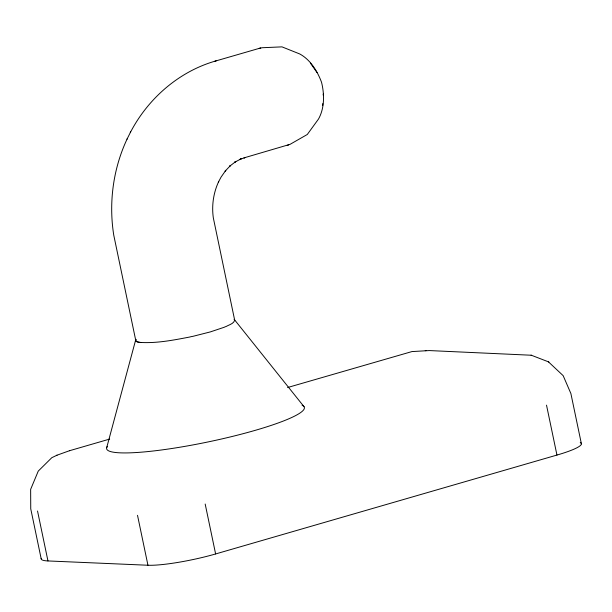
<?xml version="1.0" encoding="UTF-8"?>
<svg xmlns="http://www.w3.org/2000/svg" width="612" height="612" viewBox="0 0 612 612"><rect width="100%" height="100%" fill="white"/><g stroke="black" fill="none" stroke-linecap="round" stroke-linejoin="round"><path stroke-width="0.92" d="M135.986 339.362A50.498 7.03 -11.8 0 0 140.553 342.452C157.1 343.386 173.579 340.119 189.774 337.013A21.527 21.229 -45.5 0 1 192.864 336.348L210.329 331.911L224.275 327.244A21.527 13.097 84.4 0 1 226.111 326.494C229.026 324.781 233.631 323.84 234.694 320.283L213.336 217.926C211.568 205.624 213.42 192.818 218.683 181.557L218.377 182.169L221.016 177.182L225.782 170.35L225.132 171.146L230.625 165.385L229.722 166.166L235.796 161.537L234.656 162.249L241.166 158.829L239.835 159.411L245.427 157.468L243.981 157.881L290.088 144.325L307.285 134.487L318.508 119.026C324.628 108.11 324.505 94.21 321.537 82.253C317.368 71.107 310.383 59.701 299.712 53.948L281.979 46.864L262.196 47.728L259.243 48.363M322.662 105.562L322.761 103.627M323.19 95.135L323.243 94.064M234.694 320.283L234.128 319.357M106.702 447.67L135.65 339.997M127.304 138.587C113.159 168.438 108.569 202.595 113.763 235.184L135.772 340.532M130.318 132.567C147.706 98.983 178.352 71.902 214.873 61.215L260.689 47.95M127.005 139.199L130.647 131.886M57.046 455.19L51.813 457.677L38.258 471.095L30.646 489.348L30.745 508.817L41.172 558.748M69.447 450.738L109.655 439.079M56.342 455.435L69.477 450.723M287.571 387.534L411.945 351.579L429.326 350.569L531.331 355.235M41.226 558.358A50.498 7.03 -11.8 0 0 47.958 560.944L147.951 565.243A50.498 7.03 -11.8 0 0 215.615 553.952L556.951 455.068A50.498 7.03 -11.8 0 0 581.094 443.134M214.873 61.215L216.319 60.802M287.25 145.342L288.696 144.929M425.241 350.668L425.99 350.622M548.428 361.83L563.162 375.661L570.889 393.539L581.4 443.822M531.086 355.136L548.865 361.998M234.335 319.533L304.049 406.72M317.031 72.537L310.422 63.166M546.516 405.136L556.951 455.068M205.181 504.028L215.615 553.952M137.516 515.312L147.951 565.243M37.531 511.012L47.958 560.944M580.253 442.568A50.498 7.03 -11.8 0 1 580.742 442.836M302.106 405.259A100.995 14.053 -11.8 0 1 210.015 441.527A100.995 14.053 -11.8 0 1 107.368 446.416M141.058 342.49A50.498 7.03 -11.8 0 1 135.994 339.591"/></g></svg>
